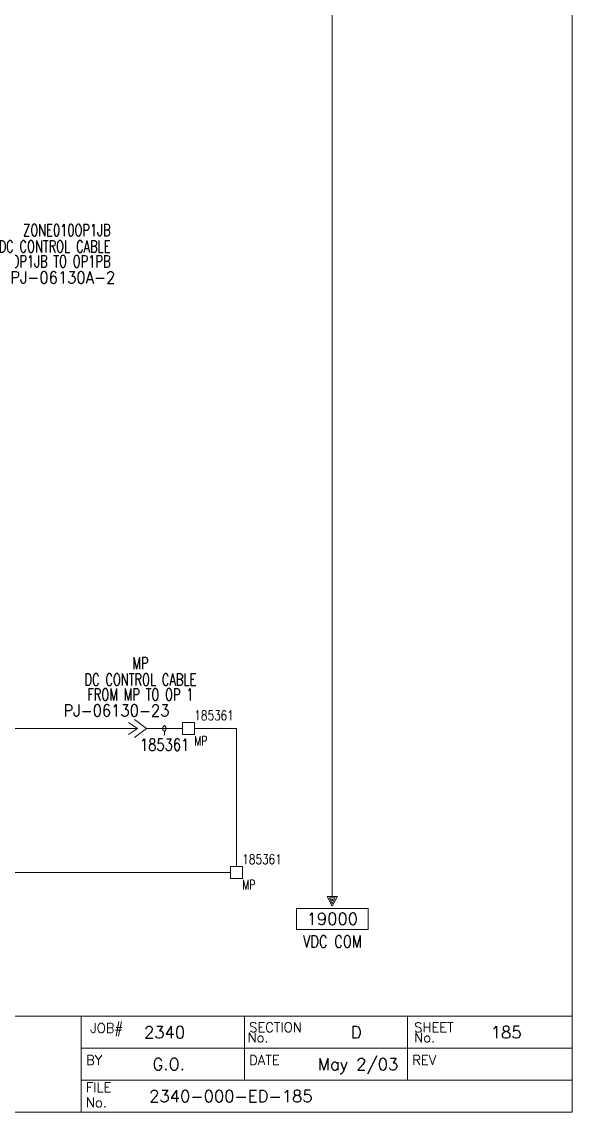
# Model space of a CAD drawing. Header units: inches. Extents: x 0 to 17, y 0 to 23.
# Drawn here: x 11.26 to 17, y 0 to 11.37 of the extents above; entities that cross this region are included whole.
import ezdxf
from ezdxf.enums import TextEntityAlignment as Align

# ---------------------------------------------------------------- set-up
doc = ezdxf.new("R2010")
doc.units = ezdxf.units.IN
doc.header["$MEASUREMENT"] = 0
doc.layers.get('0').update_dxf_attribs({"lineweight": 5})
for name, color, linetype, lineweight in [('BOARDER', 5, 'Continuous', 5), ('DESCCHILD', 1, 'Continuous', 5), ('LOC', 252, 'Continuous', 5), ('MISC', 2, 'Continuous', 5), ('SYMS', 7, 'Continuous', 5), ('TAGS', 2, 'Continuous', 5), ('TERMS', 2, 'Continuous', 5), ('Title_Block_Info', 2, 'Continuous', 5), ('WIRENO', 1, 'Continuous', 5), ('WIRES', 7, 'Continuous', 5), ('XREF', 1, 'Continuous', 5)]:
    doc.layers.add(name, color=color, linetype=linetype, lineweight=lineweight)
doc.styles.get("Standard").update_dxf_attribs({"font": 'romans.shx'})
doc.styles.add('WD', font='romans.shx')

# ---------------------------------------------------------------- blocks, each defined once
blk = doc.blocks.new('TB_P')
at = {"color": 5, "linetype": 'Continuous'}
blk.add_line((15.283, 1), (15.283, 0.667), dxfattribs=at)
blk.add_lwpolyline([(0, 0), (17, 0), (17, 23), (0, 23)], close=True, dxfattribs=at)
at = {"layer": 'BOARDER', "linetype": 'Continuous'}
for p, q in [((0, 1), (17, 1)), ((11.882, 1), (11.882, 0.667)), ((11.882, 1), (11.882, 0)), ((11.882, 1), (11.882, 0)), ((11.882, 1), (11.882, 0)), ((13.583, 1), (13.583, 0.667)), ((11.882, 0.667), (17, 0.667)), ((13.583, 0.667), (13.583, 0.333)), ((15.283, 0.667), (15.283, 0.333)), ((11.882, 0.333), (17, 0.333))]:
    blk.add_line(p, q, dxfattribs=at)
at = {"color": 2, "linetype": 'Continuous', "style": 'WD', "flags": 1}
for tag, p in [('REV1_NO', (1.734, 3.29)), ('REV1_BY', (7.303, 3.29)), ('REV1_DATE', (9.562, 3.29)), ('REV2_NO', (1.734, 3.04)), ('REV2_BY', (7.303, 3.04)), ('REV2_DATE', (9.562, 3.04)), ('REV3_NO', (1.734, 2.79)), ('REV3_BY', (7.303, 2.79)), ('REV3_DATE', (9.562, 2.79)), ('REV4_NO', (1.734, 2.54)), ('REV4_BY', (7.303, 2.54)), ('REV4_DATE', (9.562, 2.54)), ('REV5_NO', (1.734, 2.29)), ('REV5_BY', (7.303, 2.29)), ('REV5_DATE', (9.562, 2.29)), ('REV6_NO', (1.734, 2.04)), ('REV6_BY', (7.303, 2.04)), ('REV6_DATE', (9.562, 2.04)), ('REV7_NO', (1.734, 1.79)), ('REV7_BY', (7.303, 1.79)), ('REV7_DATE', (9.562, 1.79)), ('REV8_NO', (1.734, 1.54)), ('REV8_BY', (7.303, 1.54)), ('REV8_DATE', (9.562, 1.54)), ('REV9_NO', (1.734, 1.29)), ('REV9_BY', (7.303, 1.29)), ('REV9_DATE', (9.562, 1.29))]:
    blk.add_attdef(tag, text='', height=0.15, dxfattribs=at).set_placement(p, align=Align.MIDDLE_CENTER)
for tag, p in [('REV1_CHANGE', (2.292, 3.29)), ('REV2_CHANGE', (2.292, 3.04)), ('REV3_CHANGE', (2.292, 2.79)), ('REV4_CHANGE', (2.292, 2.54)), ('REV5_CHANGE', (2.292, 2.29)), ('REV6_CHANGE', (2.292, 2.04)), ('REV7_CHANGE', (2.292, 1.79)), ('REV8_CHANGE', (2.292, 1.54)), ('REV9_CHANGE', (2.292, 1.29))]:
    blk.add_attdef(tag, text='', height=0.15, dxfattribs=at).set_placement(p, align=Align.MIDDLE_LEFT)
at = {"layer": 'BOARDER', "linetype": 'Continuous', "style": 'WD'}
for s, p in [('JOB#', (11.976, 0.827)), ('SECTION', (13.633, 0.835)), ('SHEET', (15.354, 0.834)), ('No.', (13.617, 0.729)), ('No.', (15.354, 0.729)), ('BY', (11.933, 0.493)), ('DATE', (13.634, 0.493)), ('REV', (15.334, 0.493)), ('FILE', (11.932, 0.21)), ('No.', (11.932, 0.052))]:
    blk.add_text(s, height=0.1, dxfattribs=at).set_placement(p)
at = {"layer": 'Title_Block_Info', "ltscale": 0.1, "style": 'WD'}
for tag, p in [('JOB #', (12.752, 0.833)), ('SEC. NO.', (14.75, 0.833)), ('SHT. NO.', (16.312, 0.833)), ('NAME', (12.795, 0.5)), ('REV', (16.194, 0.5))]:
    blk.add_attdef(tag, text='', height=0.125, dxfattribs=at).set_placement(p, align=Align.MIDDLE_CENTER)
at = {"layer": 'Title_Block_Info', "ltscale": 0.1}
for tag, p in [('CUSTOMER', (6.842, 0.833)), ('JOB DESCRIPTION LINE', (6.842, 0.5)), ('DRAWING DESCRIPTION', (6.842, 0.167))]:
    blk.add_attdef(tag, text='', height=0.15, dxfattribs=at).set_placement(p, align=Align.MIDDLE_LEFT)
at = {"layer": 'Title_Block_Info', "ltscale": 0.1, "style": 'WD'}
blk.add_attdef('DATE', text='', height=0.125, dxfattribs=at).set_placement((15.188, 0.5), align=Align.MIDDLE_RIGHT)
blk.add_attdef('FILE NUMBER', text='', height=0.125, dxfattribs=at).set_placement((12.591, 0.167), align=Align.MIDDLE_LEFT)
blk = doc.blocks.new('HT0W01')
for p, q in [((-0.062, 0.062), (0.062, 0.062)), ((-0.062, -0.062), (-0.062, 0.062)), ((0.062, 0.062), (0.062, -0.062)), ((0.062, -0.062), (-0.062, -0.062))]:
    blk.add_line(p, q)
at = {"style": 'WD', "width": 0.7}
for tag, p in [('INST', (0.062, 0.214)), ('LOC', (0.062, -0.178))]:
    blk.add_attdef(tag, p, '', height=0.1, dxfattribs=at)
at = {"linetype": 'Continuous', "style": 'WD'}
for tag, p, width, flags in [('WIRENO', (0.062, 0.087), 0.8, 8), ('TAGSTRIP', (0.05, -0.297), 0.9, 8), ('CAT', (0.213, -0.406), 0.8, 1)]:
    blk.add_attdef(tag, p, '', height=0.1, dxfattribs=dict(at, width=width, flags=flags))
at = {"style": 'WD', "flags": 1}
for tag, p, height in [('X4TERM01', (-0.062, 0), 0.01), ('X4TERMDESC01', (-0.055, -0.023), 0.025), ('X2TERMDESC01', (-0.006, 0.029), 0.025), ('X2TERM01', (0, 0.062), 0.01), ('X1TERMDESC01', (0.039, 0.007), 0.025), ('X1TERM01', (0.062, 0), 0.01), ('X8TERM01', (0, -0.062), 0.01), ('X8TERMDESC01', (0, -0.054), 0.025)]:
    blk.add_attdef(tag, p, '', height=height, dxfattribs=at)
at = {"linetype": 'Continuous', "style": 'WD', "width": 0.8, "flags": 1}
blk.add_attdef('MFG', text='', height=0.1, dxfattribs=at).set_placement((0.088, -0.406), align=Align.RIGHT)
at = {"style": 'WD', "width": 0.7, "flags": 1}
blk.add_attdef('ASSYCODE', (0.062, -0.281), '', height=0.01, dxfattribs=at)
blk = doc.blocks.new('HA2S4')
for p, q in [((-0.055, 0), (0.055, 0)), ((0, -0.102), (-0.055, 0)), ((0.055, 0), (0, -0.102)), ((-0.031, -0.016), (0, -0.078)), ((0.031, -0.016), (-0.031, -0.016)), ((-0.008, -0.031), (0, -0.047)), ((0.008, -0.031), (-0.008, -0.031)), ((0, -0.078), (0.031, -0.016)), ((0, -0.047), (0.008, -0.031)), ((0.375, -0.125), (-0.375, -0.125)), ((-0.375, -0.125), (-0.375, -0.344)), ((0.375, -0.344), (0.375, -0.125)), ((-0.375, -0.344), (0.375, -0.344))]:
    blk.add_line(p, q)
at = {"style": 'WD', "flags": 1}
for tag, p in [('X2TERM01', (0, 0)), ('SIGCODE', (0.088, -0.059))]:
    blk.add_attdef(tag, p, '', height=0.01, dxfattribs=at)
at = {"style": 'WD'}
blk.add_attdef('XREF', text='', height=0.125, dxfattribs=at).set_placement((0, -0.297), align=Align.CENTER)
at = {"style": 'WD', "width": 0.8, "flags": 8}
for tag, p in [('WIRENO', (0, -0.409)), ('DESC1', (0, -0.597))]:
    blk.add_attdef(tag, text='', height=0.125, dxfattribs=at).set_placement(p, align=Align.TOP_CENTER)
blk = doc.blocks.new('HC02PJ1')
for p, q in [((-0.031, 0), (-0.125, 0.062)), ((-0.031, 0), (-0.125, -0.062)), ((-0.031, 0), (-0.094, 0)), ((0.062, 0), (-0.062, 0.094)), ((0.062, 0), (-0.062, -0.094))]:
    blk.add_line(p, q)
at = {"style": 'WD', "width": 0.7}
for tag, p in [('INST', (0.146, 0.787)), ('LOC', (0, 0.618)), ('DESC1', (0, 0.448)), ('DESC2', (0, 0.292))]:
    blk.add_attdef(tag, text='', height=0.125, dxfattribs=at).set_placement(p, align=Align.CENTER)
at = {"style": 'WD', "width": 0.9}
blk.add_attdef('TAG2', text='', height=0.125, dxfattribs=at).set_placement((-0.016, 0.125), align=Align.RIGHT)
at = {"linetype": 'Continuous', "style": 'WD', "width": 0.9, "flags": 8}
blk.add_attdef('DELIM', text='', height=0.125, dxfattribs=at).set_placement((0.047, 0.125), align=Align.CENTER)
blk.add_attdef('TERM01', (0.109, 0.125), '', height=0.125, dxfattribs=at)
at = {"style": 'WD'}
for tag, p in [('X2LINK', (-0.062, 0.125)), ('X8LINK', (-0.062, -0.125))]:
    blk.add_attdef(tag, p, '', height=0.01, dxfattribs=at)
for tag, p, flags in [('FAMILY', (0.048, 0.121), 9), ('X4TERMDESC01', (-0.106, 0.021), 1), ('X4TERM01', (-0.094, 0), 1), ('X1TERMDESC01', (0.062, 0.021), 1), ('X1TERM01', (0.062, 0), 1)]:
    blk.add_attdef(tag, p, '', height=0.01, dxfattribs=dict(at, flags=flags))
blk = doc.blocks.new('WD_WNH')
at = {"linetype": 'Continuous', "style": 'WD', "width": 0.8}
blk.add_attdef('WIRENO', text='', height=0.125, dxfattribs=at).set_placement((0, 0.0625), align=Align.CENTER)
blk = doc.blocks.new('VC02PJ1')
for p, q in [((0, 0.062), (-0.094, -0.062)), ((0, 0.062), (0.094, -0.062)), ((0, -0.031), (-0.062, -0.125)), ((0, -0.031), (0.062, -0.125)), ((0, -0.031), (0, -0.094))]:
    blk.add_line(p, q)
at = {"style": 'WD'}
for tag, width, p in [('INST', 0.7, (0.167, 0.804)), ('LOC', 0.7, (-0.125, 0.634)), ('DESC1', 0.7, (-0.125, 0.464)), ('DESC2', 0.7, (-0.125, 0.308)), ('TAG2', 0.9, (-0.297, 0.141))]:
    blk.add_attdef(tag, text='', height=0.125, dxfattribs=dict(at, width=width)).set_placement(p, align=Align.RIGHT)
at = {"linetype": 'Continuous', "style": 'WD', "width": 0.9, "flags": 8}
blk.add_attdef('DELIM', text='', height=0.125, dxfattribs=at).set_placement((-0.234, 0.141), align=Align.CENTER)
blk.add_attdef('TERM01', (-0.172, 0.141), '', height=0.125, dxfattribs=at)
at = {"style": 'WD'}
for tag, p, flags in [('FAMILY', (-0.132, 0.064), 9), ('X2TERM01', (0, 0.062), 1), ('X2TERMDESC01', (0.032, 0.043), 1), ('X8TERM01', (0, -0.094), 1), ('X8TERMDESC01', (0.009, -0.079), 1)]:
    blk.add_attdef(tag, p, '', height=0.01, dxfattribs=dict(at, flags=flags))
for tag, p in [('X4LINK', (-0.125, -0.062)), ('X1LINK', (0.125, -0.062))]:
    blk.add_attdef(tag, p, '', height=0.01, dxfattribs=at)

msp = doc.modelspace()

# ---------------------------------------------------------------- linework, layer by layer
at = {"layer": 'WIRENO'}
msp.add_lwpolyline([(12.751, 3.932), (12.751, 3.969), (12.766, 3.985), (12.765, 4.016), (12.749, 4.031), (12.734, 4.015), (12.735, 3.984), (12.743, 3.976)], dxfattribs=at)
at = {"layer": 'WIRES'}
for p, q in [((14.5, 22.25), (14.5, 2.25)), ((10.562, 4), (12.406, 4)), ((12.562, 4), (12.938, 4)), ((13.062, 4), (13.5, 4)), ((13.5, 4), (13.5, 2.562)), ((13.438, 2.5), (10.062, 2.5))]:
    msp.add_line(p, q, dxfattribs=at)

# ---------------------------------------------------------------- block references
ref = msp.add_blockref('TB_P', (0, 0))
ref.add_attrib('JOB #', '2340', dxfattribs={"layer": 'MISC', "ltscale": 0.1, "height": 0.125, "style": 'WD'}).set_placement((12.752, 0.833), align=Align.MIDDLE_CENTER)
ref.add_attrib('SEC. NO.', 'D', dxfattribs={"layer": 'MISC', "ltscale": 0.1, "height": 0.125, "style": 'WD'}).set_placement((14.75, 0.833), align=Align.MIDDLE_CENTER)
ref.add_attrib('SHT. NO.', '185', dxfattribs={"layer": 'MISC', "ltscale": 0.1, "height": 0.125, "style": 'WD'}).set_placement((16.312, 0.833), align=Align.MIDDLE_CENTER)
ref.add_attrib('FILE NUMBER', '2340-000-ED-185', dxfattribs={"layer": 'MISC', "ltscale": 0.1, "height": 0.125, "style": 'WD'}).set_placement((12.591, 0.167), align=Align.MIDDLE_LEFT)
ref.add_attrib('NAME', 'G.O.', dxfattribs={"layer": 'MISC', "ltscale": 0.1, "height": 0.125, "style": 'WD'}).set_placement((12.795, 0.5), align=Align.MIDDLE_CENTER)
ref.add_attrib('DATE', 'May 2/03', dxfattribs={"layer": 'MISC', "ltscale": 0.1, "height": 0.125, "style": 'WD'}).set_placement((15.188, 0.5), align=Align.MIDDLE_RIGHT)
at = {"layer": 'SYMS'}
ref = msp.add_blockref('VC02PJ1', (10.5, 8.5), dxfattribs=at)
ref.add_attrib('TERM01', '2', (12.141, 8.641), dxfattribs={"layer": 'TERMS', "linetype": 'Continuous', "height": 0.125, "style": 'WD', "width": 0.9, "flags": 8})
ref.add_attrib('DESC1', 'DC CONTROL CABLE', dxfattribs={"layer": 'DESCCHILD', "height": 0.125, "style": 'WD', "width": 0.7}).set_placement((12.188, 8.964), align=Align.RIGHT)
ref.add_attrib('TAG2', 'PJ-06130A', dxfattribs={"layer": 'TAGS', "height": 0.125, "style": 'WD', "width": 0.9}).set_placement((12.016, 8.641), align=Align.RIGHT)
ref.add_attrib('DESC2', 'FROM OP1JB TO OP1PB', dxfattribs={"layer": 'DESCCHILD', "height": 0.125, "style": 'WD', "width": 0.7}).set_placement((12.188, 8.808), align=Align.RIGHT)
ref.add_attrib('DELIM', '-', dxfattribs={"layer": 'MISC', "linetype": 'Continuous', "height": 0.125, "style": 'WD', "width": 0.9, "flags": 8}).set_placement((12.078, 8.641), align=Align.CENTER)
ref.add_attrib('LOC', 'ZONE010OP1JB', dxfattribs={"layer": 'LOC', "height": 0.125, "style": 'WD', "width": 0.7}).set_placement((12.188, 9.134), align=Align.RIGHT)
ref = msp.add_blockref('HC02PJ1', (12.5, 4), dxfattribs=at)
ref.add_attrib('DESC1', 'DC CONTROL CABLE', dxfattribs={"layer": 'DESCCHILD', "height": 0.125, "style": 'WD', "width": 0.7}).set_placement((12.5, 4.448), align=Align.CENTER)
ref.add_attrib('DESC2', 'FROM MP TO OP 1', dxfattribs={"layer": 'DESCCHILD', "height": 0.125, "style": 'WD', "width": 0.7}).set_placement((12.5, 4.292), align=Align.CENTER)
ref.add_attrib('LOC', 'MP', dxfattribs={"layer": 'LOC', "height": 0.125, "style": 'WD', "width": 0.7}).set_placement((12.5, 4.618), align=Align.CENTER)
ref.add_attrib('TERM01', '23', (12.609, 4.125), dxfattribs={"layer": 'TERMS', "linetype": 'Continuous', "height": 0.125, "style": 'WD', "width": 0.9, "flags": 8})
ref.add_attrib('TAG2', 'PJ-06130', dxfattribs={"layer": 'TAGS', "height": 0.125, "style": 'WD', "width": 0.9}).set_placement((12.484, 4.125), align=Align.RIGHT)
ref.add_attrib('DELIM', '-', dxfattribs={"layer": 'MISC', "linetype": 'Continuous', "height": 0.125, "style": 'WD', "width": 0.9, "flags": 8}).set_placement((12.547, 4.125), align=Align.CENTER)
ref = msp.add_blockref('HT0W01', (13, 4), dxfattribs=at)
ref.add_attrib('WIRENO', '185361', (13.062, 4.087), dxfattribs={"layer": 'WIRENO', "linetype": 'Continuous', "height": 0.1, "style": 'WD', "width": 0.8, "flags": 8})
ref.add_attrib('LOC', 'MP', (13.062, 3.822), dxfattribs={"layer": 'LOC', "height": 0.1, "style": 'WD', "width": 0.7})
ref = msp.add_blockref('HT0W01', (13.5, 2.5), dxfattribs=at)
ref.add_attrib('WIRENO', '185361', (13.562, 2.587), dxfattribs={"layer": 'WIRENO', "linetype": 'Continuous', "height": 0.1, "style": 'WD', "width": 0.8, "flags": 8})
ref.add_attrib('LOC', 'MP', (13.562, 2.322), dxfattribs={"layer": 'LOC', "height": 0.1, "style": 'WD', "width": 0.7})
ref = msp.add_blockref('HA2S4', (14.5, 2.25), dxfattribs=at)
ref.add_attrib('XREF', '19000', dxfattribs={"layer": 'XREF', "height": 0.125, "style": 'WD'}).set_placement((14.5, 1.953), align=Align.CENTER)
ref.add_attrib('WIRENO', 'VDC COM', dxfattribs={"layer": 'WIRENO', "height": 0.125, "style": 'WD', "width": 0.8, "flags": 8}).set_placement((14.5, 1.841), align=Align.TOP_CENTER)
at = {"layer": 'WIRENO'}
ref = msp.add_blockref('WD_WNH', (12.75, 4), dxfattribs=at)
ref.add_attrib('WIRENO', '185361', dxfattribs={"linetype": 'Continuous', "height": 0.125, "style": 'WD', "width": 0.8}).set_placement((12.752, 3.769), align=Align.CENTER)

doc.saveas('drawing.dxf')
